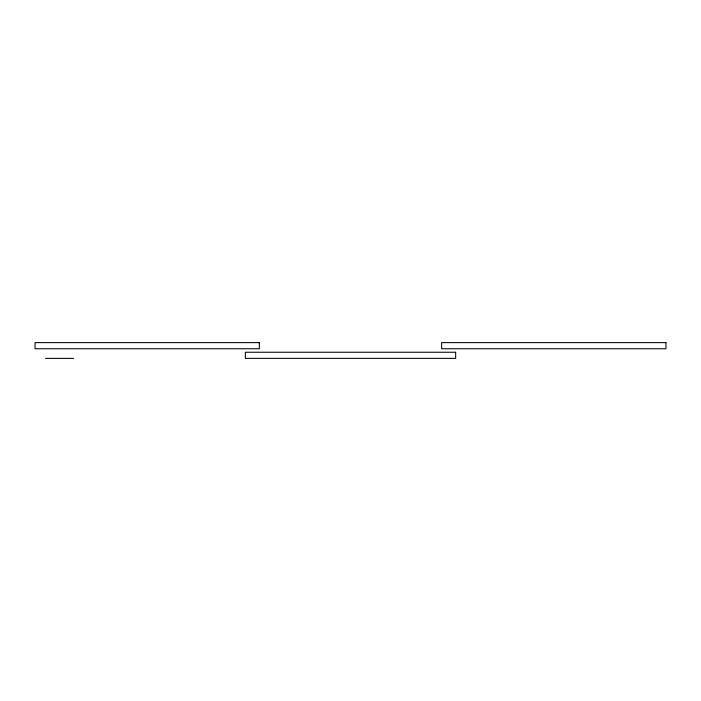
<?xml version="1.0" encoding="UTF-8"?>
<svg xmlns="http://www.w3.org/2000/svg" width="701" height="701" viewBox="0 0 701 701"><rect width="100%" height="100%" fill="white"/><g stroke="black" fill="none" stroke-linecap="round" stroke-linejoin="round"><path stroke-width="1.05" d="M45.495 358.386L73.535 358.386M259.37 342.614L35.05 342.614L35.05 348.748L259.37 348.748L259.37 342.614M665.95 342.614L441.63 342.614L441.63 348.748L665.95 348.748L665.95 342.614M455.65 352.252L245.35 352.252L245.35 358.386L455.65 358.386L455.65 352.252"/></g></svg>
